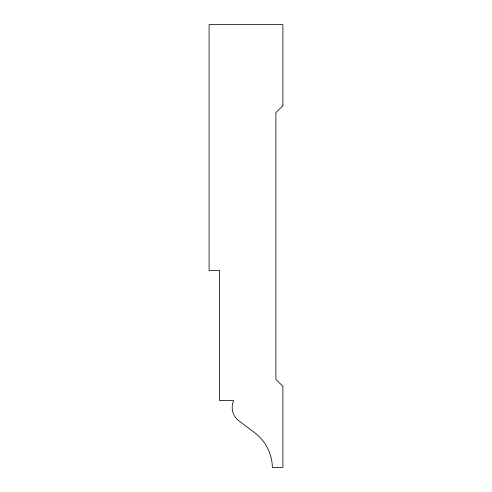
<?xml version="1.0" encoding="UTF-8"?>
<svg xmlns="http://www.w3.org/2000/svg" width="492" height="492" viewBox="0 0 492 492"><rect width="100%" height="100%" fill="white"/><g stroke="black" fill="none" stroke-linecap="round" stroke-linejoin="round"><path stroke-width="0.74" d="M282.9 105.657L275.871 112.686L275.871 379.314L282.9 386.343L282.9 467.4L272.359 467.4A44.428 44.428 0 0 0 254.665 432.726L238.737 420.721A16.482 16.482 0 0 1 233.7 400.629L219.641 400.629L219.641 270.6L209.1 270.6L209.1 24.6L282.9 24.6L282.9 105.657"/></g></svg>
